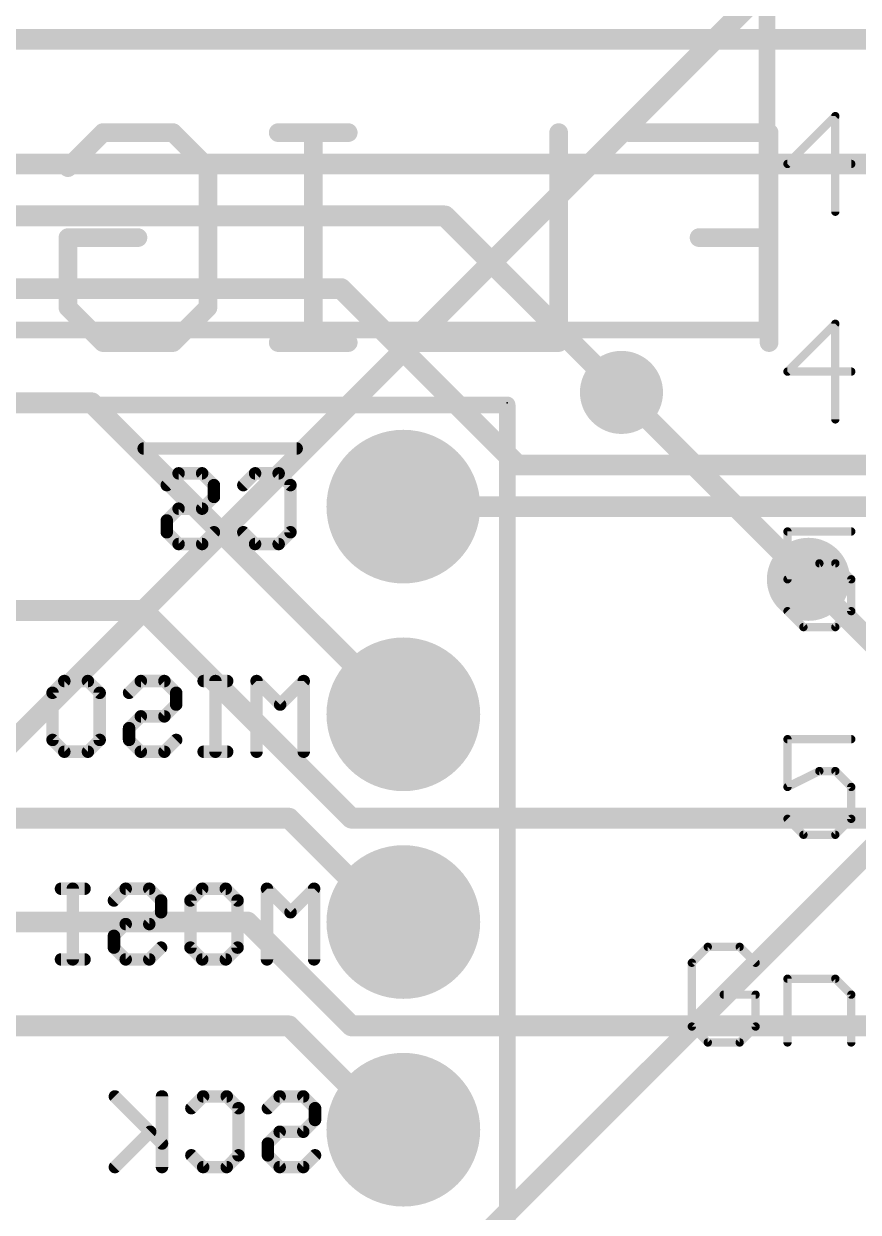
# Model space of a CAD drawing. Extents: x -5 to 102, y -1 to 61.
# Drawn here: x 80.45 to 90.65, y 7.75 to 22.29 of the extents above; entities that cross this region are included whole.
import ezdxf

# ---------------------------------------------------------------- set-up
doc = ezdxf.new("R2010")
doc.units = 0
for name, color, linetype in [('1', 22, 'CONTINUOUS'), ('16', 175, 'CONTINUOUS'), ('17', 82, 'CONTINUOUS'), ('18', 82, 'CONTINUOUS'), ('21', 253, 'CONTINUOUS'), ('22', 253, 'CONTINUOUS'), ('23', 7, 'CONTINUOUS')]:
    doc.layers.add(name, color=color, linetype=linetype)

# ---------------------------------------------------------------- blocks, each defined once
blk = doc.blocks.new('ROUNDP')
at = {"const_width": 0.5}
blk.add_lwpolyline([(0, -0.25, 1), (0, 0.25, 1), (0, -0.25)], format="xyb", dxfattribs=at)
blk = doc.blocks.new('ROUNDV')
at = {"const_width": 0.5}
blk.add_lwpolyline([(0, -0.25, 1), (0, 0.25, 1), (0, -0.25)], format="xyb", dxfattribs=at)

msp = doc.modelspace()

# ---------------------------------------------------------------- linework, layer by layer
at = {"layer": '1', "const_width": 0.254}
for points in [[(76.2, 9.398), (91.567, 24.765)], [(90.043, 15.494), (87.757, 17.78)], [(84.963, 6.35), (90.932, 12.319)]]:
    msp.add_lwpolyline(points, dxfattribs=at)
at = {"layer": '1', "const_width": 0.127}
for points in [[(87.8019, 17.8249, 1), (87.7121, 17.7351)], [(89.9981, 15.4491, 1), (90.0879, 15.5389)]]:
    msp.add_lwpolyline(points, format="xyb", dxfattribs=at)
at = {"layer": '16', "const_width": 0.254}
for points in [[(93.345, 22.098), (47.244, 22.098)], [(93.98, 20.574), (48.26, 20.574)], [(85.598, 19.939), (16.383, 19.939)], [(87.757, 17.78), (85.598, 19.939)], [(41.021, 19.05), (84.328, 19.05)], [(84.328, 19.05), (86.487, 16.891)], [(81.28, 17.653), (70.231, 17.653)], [(85.09, 13.843), (81.28, 17.653)], [(86.487, 16.891), (98.171, 16.891)], [(85.09, 16.383), (93.091, 16.383)], [(91.186, 14.351), (90.043, 15.494)], [(81.915, 15.113), (74.295, 15.113)], [(84.455, 12.573), (81.915, 15.113)], [(83.693, 12.573), (73.787, 12.573)], [(84.963, 11.303), (83.693, 12.573)], [(93.599, 12.573), (84.455, 12.573)], [(74.93, 11.303), (83.185, 11.303)], [(83.185, 11.303), (84.455, 10.033)], [(85.09, 11.303), (84.963, 11.303)], [(83.693, 10.033), (72.898, 10.033)], [(84.963, 8.763), (83.693, 10.033)], [(84.455, 10.033), (93.599, 10.033)], [(85.09, 8.763), (84.963, 8.763)]]:
    msp.add_lwpolyline(points, dxfattribs=at)
at = {"layer": '16', "const_width": 0.127}
for points in [[(85.6429, 19.9839, 1), (85.5531, 19.8941)], [(85.598, 19.8755, 1), (85.598, 20.0025)], [(84.3729, 19.0949, 1), (84.2831, 19.0051)], [(84.328, 18.9865, 1), (84.328, 19.1135)], [(87.7121, 17.7351, 1), (87.8019, 17.8249)], [(81.3249, 17.6979, 1), (81.2351, 17.6081)], [(81.28, 17.5895, 1), (81.28, 17.7165)], [(86.487, 16.9545, 1), (86.487, 16.8275)], [(86.4421, 16.8461, 1), (86.5319, 16.9359)], [(85.09, 16.4465, 1), (85.09, 16.3195)], [(90.0879, 15.5389, 1), (89.9981, 15.4491)], [(81.9599, 15.1579, 1), (81.8701, 15.0681)], [(81.915, 15.0495, 1), (81.915, 15.1765)], [(85.0451, 13.7981, 1), (85.1349, 13.8879)], [(83.7379, 12.6179, 1), (83.6481, 12.5281)], [(83.693, 12.5095, 1), (83.693, 12.6365)], [(84.455, 12.6365, 1), (84.455, 12.5095)], [(84.4101, 12.5281, 1), (84.4999, 12.6179)], [(83.2299, 11.3479, 1), (83.1401, 11.2581)], [(83.185, 11.2395, 1), (83.185, 11.3665)], [(84.963, 11.3665, 1), (84.963, 11.2395)], [(84.9181, 11.2581, 1), (85.0079, 11.3479)], [(85.09, 11.2395, 1), (85.09, 11.3665)], [(83.7379, 10.0779, 1), (83.6481, 9.9881)], [(83.693, 9.9695, 1), (83.693, 10.0965)], [(84.455, 10.0965, 1), (84.455, 9.9695)], [(84.4101, 9.9881, 1), (84.4999, 10.0779)], [(84.963, 8.8265, 1), (84.963, 8.6995)], [(84.9181, 8.7181, 1), (85.0079, 8.8079)], [(85.09, 8.6995, 1), (85.09, 8.8265)]]:
    msp.add_lwpolyline(points, format="xyb", dxfattribs=at)
at = {"layer": '21'}
for points, const_width in [([(89.535, 32.512), (89.535, 18.542)], 0.2032), ([(90.3717, 21.1592), (89.787, 20.5745)], 0.1016), ([(90.3717, 19.9898), (90.3717, 21.1592)], 0.1016), ([(89.787, 20.5745), (90.5666, 20.5745)], 0.1016), ([(89.535, 18.542), (71.755, 18.542)], 0.2032), ([(90.3717, 18.6192), (89.787, 18.0345)], 0.1016), ([(90.3717, 17.4498), (90.3717, 18.6192)], 0.1016), ([(89.787, 18.0345), (90.5666, 18.0345)], 0.1016), ([(86.36, 17.6276), (73.66, 17.6276)], 0.2032), ([(86.36, 7.4676), (86.36, 17.6276)], 0.2032), ([(83.786, 17.0942), (81.915, 17.0942)], 0.1524), ([(82.1981, 16.6461), (82.3422, 16.7901)], 0.1524), ([(82.3422, 16.7901), (82.6303, 16.7901)], 0.1524), ([(82.6303, 16.7901), (82.7743, 16.6461)], 0.1524), ([(83.1336, 16.6461), (83.2777, 16.7901)], 0.1524), ([(83.2777, 16.7901), (83.5658, 16.7901)], 0.1524), ([(83.5658, 16.7901), (83.7098, 16.6461)], 0.1524), ([(82.7743, 16.6461), (82.7743, 16.502)], 0.1524), ([(83.7098, 16.6461), (83.7098, 16.0699)], 0.1524), ([(82.7743, 16.502), (82.6303, 16.358)], 0.1524), ([(82.3422, 16.358), (82.1981, 16.2139)], 0.1524), ([(82.6303, 16.358), (82.3422, 16.358)], 0.1524), ([(82.1981, 16.2139), (82.1981, 16.0699)], 0.1524), ([(82.1981, 16.0699), (82.3422, 15.9258)], 0.1524), ([(82.6303, 15.9258), (82.7743, 16.0699)], 0.1524), ([(83.2777, 15.9258), (83.1336, 16.0699)], 0.1524), ([(83.7098, 16.0699), (83.5658, 15.9258)], 0.1524), ([(82.3422, 15.9258), (82.6303, 15.9258)], 0.1524), ([(83.5658, 15.9258), (83.2777, 15.9258)], 0.1524), ([(90.5666, 16.0792), (89.787, 16.0792)], 0.1016), ([(89.787, 16.0792), (89.787, 15.4945)], 0.1016), ([(89.787, 15.4945), (90.1768, 15.6894)], 0.1016), ([(90.1768, 15.6894), (90.3717, 15.6894)], 0.1016), ([(90.3717, 15.6894), (90.5666, 15.4945)], 0.1016), ([(90.5666, 15.4945), (90.5666, 15.1047)], 0.1016), ([(89.9819, 14.9098), (89.787, 15.1047)], 0.1016), ([(90.5666, 15.1047), (90.3717, 14.9098)], 0.1016), ([(90.3717, 14.9098), (89.9819, 14.9098)], 0.1016), ([(80.8011, 14.1061), (80.9452, 14.2501)], 0.1524), ([(80.9452, 14.2501), (81.2333, 14.2501)], 0.1524), ([(81.2333, 14.2501), (81.3773, 14.1061)], 0.1524), ([(81.7366, 14.1061), (81.8807, 14.2501)], 0.1524), ([(81.8807, 14.2501), (82.1688, 14.2501)], 0.1524), ([(82.1688, 14.2501), (82.3128, 14.1061)], 0.1524), ([(82.9365, 14.2501), (82.6484, 14.2501)], 0.1524), ([(82.7925, 13.3858), (82.7925, 14.2501)], 0.1524), ([(83.5839, 13.962), (83.2958, 14.2501)], 0.1524), ([(83.2958, 14.2501), (83.2958, 13.3858)], 0.1524), ([(83.872, 14.2501), (83.5839, 13.962)], 0.1524), ([(83.872, 13.3858), (83.872, 14.2501)], 0.1524), ([(80.8011, 13.5299), (80.8011, 14.1061)], 0.1524), ([(81.3773, 14.1061), (81.3773, 13.5299)], 0.1524), ([(82.3128, 14.1061), (82.3128, 13.962)], 0.1524), ([(82.3128, 13.962), (82.1688, 13.818)], 0.1524), ([(81.8807, 13.818), (81.7366, 13.6739)], 0.1524), ([(82.1688, 13.818), (81.8807, 13.818)], 0.1524), ([(81.7366, 13.6739), (81.7366, 13.5299)], 0.1524), ([(80.9452, 13.3858), (80.8011, 13.5299)], 0.1524), ([(81.3773, 13.5299), (81.2333, 13.3858)], 0.1524), ([(81.7366, 13.5299), (81.8807, 13.3858)], 0.1524), ([(82.1688, 13.3858), (82.3128, 13.5299)], 0.1524), ([(90.5666, 13.5392), (89.787, 13.5392)], 0.1016), ([(89.787, 13.5392), (89.787, 12.9545)], 0.1016), ([(81.2333, 13.3858), (80.9452, 13.3858)], 0.1524), ([(81.8807, 13.3858), (82.1688, 13.3858)], 0.1524), ([(82.9365, 13.3858), (82.6484, 13.3858)], 0.1524), ([(89.787, 12.9545), (90.1768, 13.1494)], 0.1016), ([(90.1768, 13.1494), (90.3717, 13.1494)], 0.1016), ([(90.3717, 13.1494), (90.5666, 12.9545)], 0.1016), ([(90.5666, 12.9545), (90.5666, 12.5647)], 0.1016), ([(89.9819, 12.3698), (89.787, 12.5647)], 0.1016), ([(90.5666, 12.5647), (90.3717, 12.3698)], 0.1016), ([(90.3717, 12.3698), (89.9819, 12.3698)], 0.1016), ([(81.1925, 11.7101), (80.9044, 11.7101)], 0.1524), ([(81.0484, 10.8458), (81.0484, 11.7101)], 0.1524), ([(81.5518, 11.5661), (81.6958, 11.7101)], 0.1524), ([(81.6958, 11.7101), (81.9839, 11.7101)], 0.1524), ([(81.9839, 11.7101), (82.128, 11.5661)], 0.1524), ([(82.4873, 11.5661), (82.6313, 11.7101)], 0.1524), ([(82.6313, 11.7101), (82.9195, 11.7101)], 0.1524), ([(82.9195, 11.7101), (83.0635, 11.5661)], 0.1524), ([(83.7109, 11.422), (83.4228, 11.7101)], 0.1524), ([(83.4228, 11.7101), (83.4228, 10.8458)], 0.1524), ([(83.999, 11.7101), (83.7109, 11.422)], 0.1524), ([(83.999, 10.8458), (83.999, 11.7101)], 0.1524), ([(82.128, 11.5661), (82.128, 11.422)], 0.1524), ([(82.4873, 10.9899), (82.4873, 11.5661)], 0.1524), ([(83.0635, 11.5661), (83.0635, 10.9899)], 0.1524), ([(82.128, 11.422), (81.9839, 11.278)], 0.1524), ([(81.6958, 11.278), (81.5518, 11.1339)], 0.1524), ([(81.9839, 11.278), (81.6958, 11.278)], 0.1524), ([(81.5518, 11.1339), (81.5518, 10.9899)], 0.1524), ([(81.5518, 10.9899), (81.6958, 10.8458)], 0.1524), ([(81.9839, 10.8458), (82.128, 10.9899)], 0.1524), ([(82.6313, 10.8458), (82.4873, 10.9899)], 0.1524), ([(83.0635, 10.9899), (82.9195, 10.8458)], 0.1524), ([(88.8125, 10.9992), (88.6176, 10.8043)], 0.1016), ([(89.2023, 10.9992), (88.8125, 10.9992)], 0.1016), ([(89.3972, 10.8043), (89.2023, 10.9992)], 0.1016), ([(81.1925, 10.8458), (80.9044, 10.8458)], 0.1524), ([(81.6958, 10.8458), (81.9839, 10.8458)], 0.1524), ([(82.9195, 10.8458), (82.6313, 10.8458)], 0.1524), ([(88.6176, 10.8043), (88.6176, 10.0247)], 0.1016), ([(89.787, 9.8298), (89.787, 10.6094)], 0.1016), ([(89.787, 10.6094), (90.3717, 10.6094)], 0.1016), ([(90.3717, 10.6094), (90.5666, 10.4145)], 0.1016), ([(89.3972, 10.4145), (89.0074, 10.4145)], 0.1016), ([(89.3972, 10.0247), (89.3972, 10.4145)], 0.1016), ([(90.5666, 10.4145), (90.5666, 9.8298)], 0.1016), ([(88.6176, 10.0247), (88.8125, 9.8298)], 0.1016), ([(89.2023, 9.8298), (89.3972, 10.0247)], 0.1016), ([(88.8125, 9.8298), (89.2023, 9.8298)], 0.1016), ([(82.1393, 8.5939), (81.5631, 9.1701)], 0.1524), ([(82.1393, 9.1701), (82.1393, 8.3058)], 0.1524), ([(82.4986, 9.0261), (82.6427, 9.1701)], 0.1524), ([(82.6427, 9.1701), (82.9308, 9.1701)], 0.1524), ([(82.9308, 9.1701), (83.0748, 9.0261)], 0.1524), ([(83.4341, 9.0261), (83.5782, 9.1701)], 0.1524), ([(83.5782, 9.1701), (83.8663, 9.1701)], 0.1524), ([(83.8663, 9.1701), (84.0104, 9.0261)], 0.1524), ([(83.0748, 9.0261), (83.0748, 8.4499)], 0.1524), ([(84.0104, 9.0261), (84.0104, 8.882)], 0.1524), ([(84.0104, 8.882), (83.8663, 8.738)], 0.1524), ([(81.9953, 8.738), (81.5631, 8.3058)], 0.1524), ([(83.5782, 8.738), (83.4341, 8.5939)], 0.1524), ([(83.8663, 8.738), (83.5782, 8.738)], 0.1524), ([(83.4341, 8.5939), (83.4341, 8.4499)], 0.1524), ([(82.6427, 8.3058), (82.4986, 8.4499)], 0.1524), ([(83.0748, 8.4499), (82.9308, 8.3058)], 0.1524), ([(83.4341, 8.4499), (83.5782, 8.3058)], 0.1524), ([(83.8663, 8.3058), (84.0104, 8.4499)], 0.1524), ([(82.9308, 8.3058), (82.6427, 8.3058)], 0.1524), ([(83.5782, 8.3058), (83.8663, 8.3058)], 0.1524)]:
    msp.add_lwpolyline(points, dxfattribs=dict(at, const_width=const_width))
for points, const_width in [([(90.3971, 21.1592, 1), (90.3463, 21.1592)], 0.0508), ([(90.3897, 21.1412, 1), (90.3537, 21.1772)], 0.0508), ([(89.769, 20.5925, 1), (89.805, 20.5565)], 0.0508), ([(89.787, 20.5999, 1), (89.787, 20.5491)], 0.0508), ([(90.5666, 20.5491, 1), (90.5666, 20.5999)], 0.0508), ([(90.3463, 19.9898, 1), (90.3971, 19.9898)], 0.0508), ([(89.535, 18.4912, 1), (89.535, 18.5928)], 0.1016), ([(90.3971, 18.6192, 1), (90.3463, 18.6192)], 0.0508), ([(90.3897, 18.6012, 1), (90.3537, 18.6372)], 0.0508), ([(89.4842, 18.542, 1), (89.5858, 18.542)], 0.1016), ([(89.769, 18.0525, 1), (89.805, 18.0165)], 0.0508), ([(89.787, 18.0599, 1), (89.787, 18.0091)], 0.0508), ([(90.5666, 18.0091, 1), (90.5666, 18.0599)], 0.0508), ([(86.4108, 17.6276, 1), (86.3092, 17.6276)], 0.1016), ([(86.36, 17.5768, 1), (86.36, 17.6784)], 0.1016), ([(90.3463, 17.4498, 1), (90.3971, 17.4498)], 0.0508), ([(81.915, 17.1323, 1), (81.915, 17.0561)], 0.0762), ([(83.786, 17.0561, 1), (83.786, 17.1323)], 0.0762), ([(82.3422, 16.8282, 1), (82.3422, 16.752)], 0.0762), ([(82.3691, 16.7632, 1), (82.3152, 16.8171)], 0.0762), ([(82.6572, 16.8171, 1), (82.6033, 16.7632)], 0.0762), ([(82.6303, 16.752, 1), (82.6303, 16.8282)], 0.0762), ([(83.2777, 16.8282, 1), (83.2777, 16.752)], 0.0762), ([(83.3046, 16.7632, 1), (83.2507, 16.8171)], 0.0762), ([(83.5927, 16.8171, 1), (83.5388, 16.7632)], 0.0762), ([(83.5658, 16.752, 1), (83.5658, 16.8282)], 0.0762), ([(82.8124, 16.6461, 1), (82.7362, 16.6461)], 0.0762), ([(83.7479, 16.6461, 1), (83.6717, 16.6461)], 0.0762), ([(82.1712, 16.673, 1), (82.225, 16.6191)], 0.0762), ([(82.7474, 16.6191, 1), (82.8013, 16.673)], 0.0762), ([(82.8013, 16.4751, 1), (82.7474, 16.529)], 0.0762), ([(83.1067, 16.673, 1), (83.1606, 16.6191)], 0.0762), ([(83.6829, 16.6191, 1), (83.7368, 16.673)], 0.0762), ([(82.3422, 16.3961, 1), (82.3422, 16.3199)], 0.0762), ([(82.3691, 16.331, 1), (82.3152, 16.3849)], 0.0762), ([(82.6303, 16.3199, 1), (82.6303, 16.3961)], 0.0762), ([(82.7362, 16.502, 1), (82.8124, 16.502)], 0.0762), ([(82.2362, 16.2139, 1), (82.16, 16.2139)], 0.0762), ([(82.1712, 16.2409, 1), (82.225, 16.187)], 0.0762), ([(82.6033, 16.3849, 1), (82.6572, 16.331)], 0.0762), ([(82.225, 16.0968, 1), (82.1712, 16.0429)], 0.0762), ([(82.8013, 16.0429, 1), (82.7474, 16.0968)], 0.0762), ([(83.1606, 16.0968, 1), (83.1067, 16.0429)], 0.0762), ([(83.7368, 16.0429, 1), (83.6829, 16.0968)], 0.0762), ([(82.16, 16.0699, 1), (82.2362, 16.0699)], 0.0762), ([(82.3422, 15.9639, 1), (82.3422, 15.8877)], 0.0762), ([(82.3152, 15.8989, 1), (82.3691, 15.9527)], 0.0762), ([(82.6033, 15.9527, 1), (82.6572, 15.8989)], 0.0762), ([(82.6303, 15.8877, 1), (82.6303, 15.9639)], 0.0762), ([(83.2777, 15.9639, 1), (83.2777, 15.8877)], 0.0762), ([(83.2507, 15.8989, 1), (83.3046, 15.9527)], 0.0762), ([(83.5388, 15.9527, 1), (83.5927, 15.8989)], 0.0762), ([(83.5658, 15.8877, 1), (83.5658, 15.9639)], 0.0762), ([(83.6717, 16.0699, 1), (83.7479, 16.0699)], 0.0762), ([(89.787, 16.1046, 1), (89.787, 16.0538)], 0.0508), ([(89.8124, 16.0792, 1), (89.7616, 16.0792)], 0.0508), ([(90.5666, 16.0538, 1), (90.5666, 16.1046)], 0.0508), ([(90.1768, 15.7148, 1), (90.1768, 15.664)], 0.0508), ([(90.1882, 15.6667, 1), (90.1654, 15.7121)], 0.0508), ([(90.3897, 15.7074, 1), (90.3537, 15.6714)], 0.0508), ([(90.3717, 15.664, 1), (90.3717, 15.7148)], 0.0508), ([(89.7756, 15.5172, 1), (89.7984, 15.4718)], 0.0508), ([(89.7616, 15.4945, 1), (89.8124, 15.4945)], 0.0508), ([(90.592, 15.4945, 1), (90.5412, 15.4945)], 0.0508), ([(90.5486, 15.4765, 1), (90.5846, 15.5125)], 0.0508), ([(89.805, 15.1227, 1), (89.769, 15.0867)], 0.0508), ([(90.5412, 15.1047, 1), (90.592, 15.1047)], 0.0508), ([(90.5846, 15.0867, 1), (90.5486, 15.1227)], 0.0508), ([(89.9819, 14.9352, 1), (89.9819, 14.8844)], 0.0508), ([(89.9639, 14.8918, 1), (89.9999, 14.9278)], 0.0508), ([(90.3537, 14.9278, 1), (90.3897, 14.8918)], 0.0508), ([(90.3717, 14.8844, 1), (90.3717, 14.9352)], 0.0508), ([(80.9452, 14.2882, 1), (80.9452, 14.212)], 0.0762), ([(80.9721, 14.2232, 1), (80.9182, 14.2771)], 0.0762), ([(81.2602, 14.2771, 1), (81.2063, 14.2232)], 0.0762), ([(81.2333, 14.212, 1), (81.2333, 14.2882)], 0.0762), ([(81.8807, 14.2882, 1), (81.8807, 14.212)], 0.0762), ([(81.9076, 14.2232, 1), (81.8537, 14.2771)], 0.0762), ([(82.1957, 14.2771, 1), (82.1418, 14.2232)], 0.0762), ([(82.1688, 14.212, 1), (82.1688, 14.2882)], 0.0762), ([(82.6484, 14.2882, 1), (82.6484, 14.212)], 0.0762), ([(82.8306, 14.2501, 1), (82.7544, 14.2501)], 0.0762), ([(82.9365, 14.212, 1), (82.9365, 14.2882)], 0.0762), ([(83.3228, 14.2771, 1), (83.2689, 14.2232)], 0.0762), ([(83.3339, 14.2501, 1), (83.2577, 14.2501)], 0.0762), ([(83.9101, 14.2501, 1), (83.8339, 14.2501)], 0.0762), ([(83.899, 14.2232, 1), (83.8451, 14.2771)], 0.0762), ([(80.8392, 14.1061, 1), (80.763, 14.1061)], 0.0762), ([(80.7742, 14.133, 1), (80.828, 14.0791)], 0.0762), ([(81.4154, 14.1061, 1), (81.3392, 14.1061)], 0.0762), ([(81.3504, 14.0791, 1), (81.4043, 14.133)], 0.0762), ([(81.7097, 14.133, 1), (81.7636, 14.0791)], 0.0762), ([(82.3509, 14.1061, 1), (82.2747, 14.1061)], 0.0762), ([(82.2859, 14.0791, 1), (82.3398, 14.133)], 0.0762), ([(82.2747, 13.962, 1), (82.3509, 13.962)], 0.0762), ([(82.3398, 13.9351, 1), (82.2859, 13.989)], 0.0762), ([(83.557, 13.989, 1), (83.6109, 13.9351)], 0.0762), ([(83.557, 13.9351, 1), (83.6109, 13.989)], 0.0762), ([(81.8807, 13.8561, 1), (81.8807, 13.7799)], 0.0762), ([(81.9076, 13.791, 1), (81.8537, 13.8449)], 0.0762), ([(82.1418, 13.8449, 1), (82.1957, 13.791)], 0.0762), ([(82.1688, 13.7799, 1), (82.1688, 13.8561)], 0.0762), ([(81.7747, 13.6739, 1), (81.6985, 13.6739)], 0.0762), ([(81.7097, 13.7009, 1), (81.7636, 13.647)], 0.0762), ([(80.828, 13.5568, 1), (80.7742, 13.5029)], 0.0762), ([(80.763, 13.5299, 1), (80.8392, 13.5299)], 0.0762), ([(81.3392, 13.5299, 1), (81.4154, 13.5299)], 0.0762), ([(81.4043, 13.5029, 1), (81.3504, 13.5568)], 0.0762), ([(81.7636, 13.5568, 1), (81.7097, 13.5029)], 0.0762), ([(81.6985, 13.5299, 1), (81.7747, 13.5299)], 0.0762), ([(82.3398, 13.5029, 1), (82.2859, 13.5568)], 0.0762), ([(89.787, 13.5646, 1), (89.787, 13.5138)], 0.0508), ([(89.8124, 13.5392, 1), (89.7616, 13.5392)], 0.0508), ([(90.5666, 13.5138, 1), (90.5666, 13.5646)], 0.0508), ([(80.9452, 13.4239, 1), (80.9452, 13.3477)], 0.0762), ([(80.9182, 13.3589, 1), (80.9721, 13.4127)], 0.0762), ([(81.2063, 13.4127, 1), (81.2602, 13.3589)], 0.0762), ([(81.2333, 13.3477, 1), (81.2333, 13.4239)], 0.0762), ([(81.8807, 13.4239, 1), (81.8807, 13.3477)], 0.0762), ([(81.8537, 13.3589, 1), (81.9076, 13.4127)], 0.0762), ([(82.1418, 13.4127, 1), (82.1957, 13.3589)], 0.0762), ([(82.1688, 13.3477, 1), (82.1688, 13.4239)], 0.0762), ([(82.6484, 13.4239, 1), (82.6484, 13.3477)], 0.0762), ([(82.7544, 13.3858, 1), (82.8306, 13.3858)], 0.0762), ([(82.9365, 13.3477, 1), (82.9365, 13.4239)], 0.0762), ([(83.2577, 13.3858, 1), (83.3339, 13.3858)], 0.0762), ([(83.8339, 13.3858, 1), (83.9101, 13.3858)], 0.0762), ([(90.1768, 13.1748, 1), (90.1768, 13.124)], 0.0508), ([(90.1882, 13.1267, 1), (90.1654, 13.1721)], 0.0508), ([(90.3897, 13.1674, 1), (90.3537, 13.1314)], 0.0508), ([(90.3717, 13.124, 1), (90.3717, 13.1748)], 0.0508), ([(89.7756, 12.9772, 1), (89.7984, 12.9318)], 0.0508), ([(89.7616, 12.9545, 1), (89.8124, 12.9545)], 0.0508), ([(90.592, 12.9545, 1), (90.5412, 12.9545)], 0.0508), ([(90.5486, 12.9365, 1), (90.5846, 12.9725)], 0.0508), ([(89.805, 12.5827, 1), (89.769, 12.5467)], 0.0508), ([(90.5412, 12.5647, 1), (90.592, 12.5647)], 0.0508), ([(90.5846, 12.5467, 1), (90.5486, 12.5827)], 0.0508), ([(89.9819, 12.3952, 1), (89.9819, 12.3444)], 0.0508), ([(89.9639, 12.3518, 1), (89.9999, 12.3878)], 0.0508), ([(90.3537, 12.3878, 1), (90.3897, 12.3518)], 0.0508), ([(90.3717, 12.3444, 1), (90.3717, 12.3952)], 0.0508), ([(80.9044, 11.7482, 1), (80.9044, 11.672)], 0.0762), ([(81.0865, 11.7101, 1), (81.0103, 11.7101)], 0.0762), ([(81.1925, 11.672, 1), (81.1925, 11.7482)], 0.0762), ([(81.6958, 11.7482, 1), (81.6958, 11.672)], 0.0762), ([(81.7228, 11.6832, 1), (81.6689, 11.7371)], 0.0762), ([(82.0109, 11.7371, 1), (81.957, 11.6832)], 0.0762), ([(81.9839, 11.672, 1), (81.9839, 11.7482)], 0.0762), ([(82.6313, 11.7482, 1), (82.6313, 11.672)], 0.0762), ([(82.6583, 11.6832, 1), (82.6044, 11.7371)], 0.0762), ([(82.9464, 11.7371, 1), (82.8925, 11.6832)], 0.0762), ([(82.9195, 11.672, 1), (82.9195, 11.7482)], 0.0762), ([(83.4498, 11.7371, 1), (83.3959, 11.6832)], 0.0762), ([(83.4609, 11.7101, 1), (83.3847, 11.7101)], 0.0762), ([(84.0371, 11.7101, 1), (83.9609, 11.7101)], 0.0762), ([(84.026, 11.6832, 1), (83.9721, 11.7371)], 0.0762), ([(81.5248, 11.593, 1), (81.5787, 11.5391)], 0.0762), ([(82.1661, 11.5661, 1), (82.0899, 11.5661)], 0.0762), ([(82.1011, 11.5391, 1), (82.1549, 11.593)], 0.0762), ([(82.5254, 11.5661, 1), (82.4492, 11.5661)], 0.0762), ([(82.4604, 11.593, 1), (82.5142, 11.5391)], 0.0762), ([(83.1016, 11.5661, 1), (83.0254, 11.5661)], 0.0762), ([(83.0366, 11.5391, 1), (83.0905, 11.593)], 0.0762), ([(82.1549, 11.3951, 1), (82.1011, 11.449)], 0.0762), ([(83.684, 11.449, 1), (83.7379, 11.3951)], 0.0762), ([(83.684, 11.3951, 1), (83.7379, 11.449)], 0.0762), ([(81.6958, 11.3161, 1), (81.6958, 11.2399)], 0.0762), ([(81.7228, 11.251, 1), (81.6689, 11.3049)], 0.0762), ([(81.957, 11.3049, 1), (82.0109, 11.251)], 0.0762), ([(81.9839, 11.2399, 1), (81.9839, 11.3161)], 0.0762), ([(82.0899, 11.422, 1), (82.1661, 11.422)], 0.0762), ([(81.5248, 11.1609, 1), (81.5787, 11.107)], 0.0762), ([(81.5899, 11.1339, 1), (81.5137, 11.1339)], 0.0762), ([(81.5787, 11.0168, 1), (81.5248, 10.9629)], 0.0762), ([(82.1549, 10.9629, 1), (82.1011, 11.0168)], 0.0762), ([(82.5142, 11.0168, 1), (82.4604, 10.9629)], 0.0762), ([(83.0905, 10.9629, 1), (83.0366, 11.0168)], 0.0762), ([(88.8125, 11.0246, 1), (88.8125, 10.9738)], 0.0508), ([(88.8305, 10.9812, 1), (88.7945, 11.0172)], 0.0508), ([(89.2203, 11.0172, 1), (89.1843, 10.9812)], 0.0508), ([(89.2023, 10.9738, 1), (89.2023, 11.0246)], 0.0508), ([(80.9044, 10.8839, 1), (80.9044, 10.8077)], 0.0762), ([(81.1925, 10.8077, 1), (81.1925, 10.8839)], 0.0762), ([(81.5137, 10.9899, 1), (81.5899, 10.9899)], 0.0762), ([(81.6958, 10.8839, 1), (81.6958, 10.8077)], 0.0762), ([(81.6689, 10.8189, 1), (81.7228, 10.8727)], 0.0762), ([(81.957, 10.8727, 1), (82.0109, 10.8189)], 0.0762), ([(81.9839, 10.8077, 1), (81.9839, 10.8839)], 0.0762), ([(82.4492, 10.9899, 1), (82.5254, 10.9899)], 0.0762), ([(82.6313, 10.8839, 1), (82.6313, 10.8077)], 0.0762), ([(82.6044, 10.8189, 1), (82.6583, 10.8727)], 0.0762), ([(82.8925, 10.8727, 1), (82.9464, 10.8189)], 0.0762), ([(82.9195, 10.8077, 1), (82.9195, 10.8839)], 0.0762), ([(83.0254, 10.9899, 1), (83.1016, 10.9899)], 0.0762), ([(81.0103, 10.8458, 1), (81.0865, 10.8458)], 0.0762), ([(83.3847, 10.8458, 1), (83.4609, 10.8458)], 0.0762), ([(83.9609, 10.8458, 1), (84.0371, 10.8458)], 0.0762), ([(88.5996, 10.8223, 1), (88.6356, 10.7863)], 0.0508), ([(88.643, 10.8043, 1), (88.5922, 10.8043)], 0.0508), ([(89.3792, 10.7863, 1), (89.4152, 10.8223)], 0.0508), ([(89.8124, 10.6094, 1), (89.7616, 10.6094)], 0.0508), ([(89.787, 10.6348, 1), (89.787, 10.584)], 0.0508), ([(90.3897, 10.6274, 1), (90.3537, 10.5914)], 0.0508), ([(90.3717, 10.584, 1), (90.3717, 10.6348)], 0.0508), ([(89.0074, 10.4399, 1), (89.0074, 10.3891)], 0.0508), ([(89.4226, 10.4145, 1), (89.3718, 10.4145)], 0.0508), ([(89.3972, 10.3891, 1), (89.3972, 10.4399)], 0.0508), ([(90.592, 10.4145, 1), (90.5412, 10.4145)], 0.0508), ([(90.5486, 10.3965, 1), (90.5846, 10.4325)], 0.0508), ([(88.6356, 10.0427, 1), (88.5996, 10.0067)], 0.0508), ([(88.5922, 10.0247, 1), (88.643, 10.0247)], 0.0508), ([(89.3718, 10.0247, 1), (89.4226, 10.0247)], 0.0508), ([(89.4152, 10.0067, 1), (89.3792, 10.0427)], 0.0508), ([(88.8125, 9.8552, 1), (88.8125, 9.8044)], 0.0508), ([(88.7945, 9.8118, 1), (88.8305, 9.8478)], 0.0508), ([(89.1843, 9.8478, 1), (89.2203, 9.8118)], 0.0508), ([(89.2023, 9.8044, 1), (89.2023, 9.8552)], 0.0508), ([(89.7616, 9.8298, 1), (89.8124, 9.8298)], 0.0508), ([(90.5412, 9.8298, 1), (90.592, 9.8298)], 0.0508), ([(81.59, 9.1971, 1), (81.5362, 9.1432)], 0.0762), ([(82.1774, 9.1701, 1), (82.1012, 9.1701)], 0.0762), ([(82.6427, 9.2082, 1), (82.6427, 9.132)], 0.0762), ([(82.6696, 9.1432, 1), (82.6157, 9.1971)], 0.0762), ([(82.9577, 9.1971, 1), (82.9038, 9.1432)], 0.0762), ([(82.9308, 9.132, 1), (82.9308, 9.2082)], 0.0762), ([(83.5782, 9.2082, 1), (83.5782, 9.132)], 0.0762), ([(83.6051, 9.1432, 1), (83.5512, 9.1971)], 0.0762), ([(83.8932, 9.1971, 1), (83.8394, 9.1432)], 0.0762), ([(83.8663, 9.132, 1), (83.8663, 9.2082)], 0.0762), ([(82.4717, 9.053, 1), (82.5256, 8.9991)], 0.0762), ([(83.1129, 9.0261, 1), (83.0367, 9.0261)], 0.0762), ([(83.0479, 8.9991, 1), (83.1018, 9.053)], 0.0762), ([(83.4072, 9.053, 1), (83.4611, 8.9991)], 0.0762), ([(84.0485, 9.0261, 1), (83.9723, 9.0261)], 0.0762), ([(83.9834, 8.9991, 1), (84.0373, 9.053)], 0.0762), ([(83.9723, 8.882, 1), (84.0485, 8.882)], 0.0762), ([(84.0373, 8.8551, 1), (83.9834, 8.909)], 0.0762), ([(82.0222, 8.711, 1), (81.9683, 8.7649)], 0.0762), ([(83.5782, 8.7761, 1), (83.5782, 8.6999)], 0.0762), ([(83.6051, 8.711, 1), (83.5512, 8.7649)], 0.0762), ([(83.8394, 8.7649, 1), (83.8932, 8.711)], 0.0762), ([(83.8663, 8.6999, 1), (83.8663, 8.7761)], 0.0762), ([(82.1124, 8.567, 1), (82.1663, 8.6209)], 0.0762), ([(83.4722, 8.5939, 1), (83.396, 8.5939)], 0.0762), ([(83.4072, 8.6209, 1), (83.4611, 8.567)], 0.0762), ([(82.5256, 8.4768, 1), (82.4717, 8.4229)], 0.0762), ([(83.0367, 8.4499, 1), (83.1129, 8.4499)], 0.0762), ([(83.1018, 8.4229, 1), (83.0479, 8.4768)], 0.0762), ([(83.4611, 8.4768, 1), (83.4072, 8.4229)], 0.0762), ([(83.396, 8.4499, 1), (83.4722, 8.4499)], 0.0762), ([(84.0373, 8.4229, 1), (83.9834, 8.4768)], 0.0762), ([(81.5362, 8.3327, 1), (81.59, 8.2789)], 0.0762), ([(82.1012, 8.3058, 1), (82.1774, 8.3058)], 0.0762), ([(82.6427, 8.3439, 1), (82.6427, 8.2677)], 0.0762), ([(82.6157, 8.2789, 1), (82.6696, 8.3327)], 0.0762), ([(82.9038, 8.3327, 1), (82.9577, 8.2789)], 0.0762), ([(82.9308, 8.2677, 1), (82.9308, 8.3439)], 0.0762), ([(83.5782, 8.3439, 1), (83.5782, 8.2677)], 0.0762), ([(83.5512, 8.2789, 1), (83.6051, 8.3327)], 0.0762), ([(83.8394, 8.3327, 1), (83.8932, 8.2789)], 0.0762), ([(83.8663, 8.2677, 1), (83.8663, 8.3439)], 0.0762)]:
    msp.add_lwpolyline(points, format="xyb", dxfattribs=dict(at, const_width=const_width))
at = {"layer": '22', "const_width": 0.2286}
for points in [[(80.9895, 20.5293), (81.4174, 20.9572)], [(81.4174, 20.9572), (82.2733, 20.9572)], [(82.2733, 20.9572), (82.7012, 20.5293)], [(84.4164, 20.9572), (83.5605, 20.9572)], [(83.9884, 18.3896), (83.9884, 20.9572)], [(86.989, 20.9572), (86.989, 18.3896)], [(89.5617, 20.9572), (87.85, 20.9572)], [(89.5617, 18.3896), (89.5617, 20.9572)], [(82.7012, 20.5293), (82.7012, 18.8175)], [(80.9895, 18.8175), (80.9895, 19.6734)], [(80.9895, 19.6734), (81.8454, 19.6734)], [(89.5617, 19.6734), (88.7059, 19.6734)], [(81.4174, 18.3896), (80.9895, 18.8175)], [(82.7012, 18.8175), (82.2733, 18.3896)], [(82.2733, 18.3896), (81.4174, 18.3896)], [(84.4164, 18.3896), (83.5605, 18.3896)], [(86.989, 18.3896), (85.2773, 18.3896)]]:
    msp.add_lwpolyline(points, dxfattribs=at)
at = {"layer": '22', "const_width": 0.1143}
for points in [[(81.4174, 21.0143, 1), (81.4174, 20.9)], [(81.4579, 20.9168, 1), (81.377, 20.9976)], [(82.3137, 20.9976, 1), (82.2329, 20.9168)], [(82.2733, 20.9, 1), (82.2733, 21.0143)], [(83.5605, 21.0143, 1), (83.5605, 20.9)], [(84.0456, 20.9572, 1), (83.9313, 20.9572)], [(84.4164, 20.9, 1), (84.4164, 21.0143)], [(87.0462, 20.9572, 1), (86.9319, 20.9572)], [(87.85, 21.0143, 1), (87.85, 20.9)], [(89.6189, 20.9572, 1), (89.5046, 20.9572)], [(89.5617, 20.9, 1), (89.5617, 21.0143)], [(82.7584, 20.5293, 1), (82.6441, 20.5293)], [(80.9491, 20.5697, 1), (81.0299, 20.4888)], [(82.6608, 20.4888, 1), (82.7417, 20.5697)], [(80.9895, 19.7305, 1), (80.9895, 19.6162)], [(81.0467, 19.6734, 1), (80.9324, 19.6734)], [(81.8454, 19.6162, 1), (81.8454, 19.7305)], [(88.7059, 19.7305, 1), (88.7059, 19.6162)], [(89.5617, 19.6162, 1), (89.5617, 19.7305)], [(81.0299, 18.8579, 1), (80.9491, 18.7771)], [(82.7417, 18.7771, 1), (82.6608, 18.8579)], [(80.9324, 18.8175, 1), (81.0467, 18.8175)], [(82.6441, 18.8175, 1), (82.7584, 18.8175)], [(81.4174, 18.4468, 1), (81.4174, 18.3325)], [(81.377, 18.3492, 1), (81.4579, 18.43)], [(82.2329, 18.43, 1), (82.3137, 18.3492)], [(82.2733, 18.3325, 1), (82.2733, 18.4468)], [(83.5605, 18.4468, 1), (83.5605, 18.3325)], [(84.4164, 18.3325, 1), (84.4164, 18.4468)], [(85.2773, 18.4468, 1), (85.2773, 18.3325)], [(86.989, 18.3325, 1), (86.989, 18.4468)], [(83.9313, 18.3896, 1), (84.0456, 18.3896)], [(86.9319, 18.3896, 1), (87.0462, 18.3896)], [(89.5046, 18.3896, 1), (89.6189, 18.3896)]]:
    msp.add_lwpolyline(points, format="xyb", dxfattribs=at)
at = {"layer": '23'}
msp.add_point((86.36, 17.653), dxfattribs=at)

# ---------------------------------------------------------------- block references
at = {"layer": '17', "xscale": 1.8796, "yscale": 1.8796, "rotation": 180}
for p in [(85.09, 16.383), (85.09, 16.383), (85.09, 13.843), (85.09, 13.843), (85.09, 11.303), (85.09, 11.303), (85.09, 8.763), (85.09, 8.763)]:
    msp.add_blockref('ROUNDP', p, dxfattribs=at)
at = {"layer": '18', "xscale": 1.016, "yscale": 1.016}
for p in [(87.757, 17.78), (87.757, 17.78), (90.043, 15.494), (90.043, 15.494)]:
    msp.add_blockref('ROUNDV', p, dxfattribs=at)

doc.saveas('drawing.dxf')
